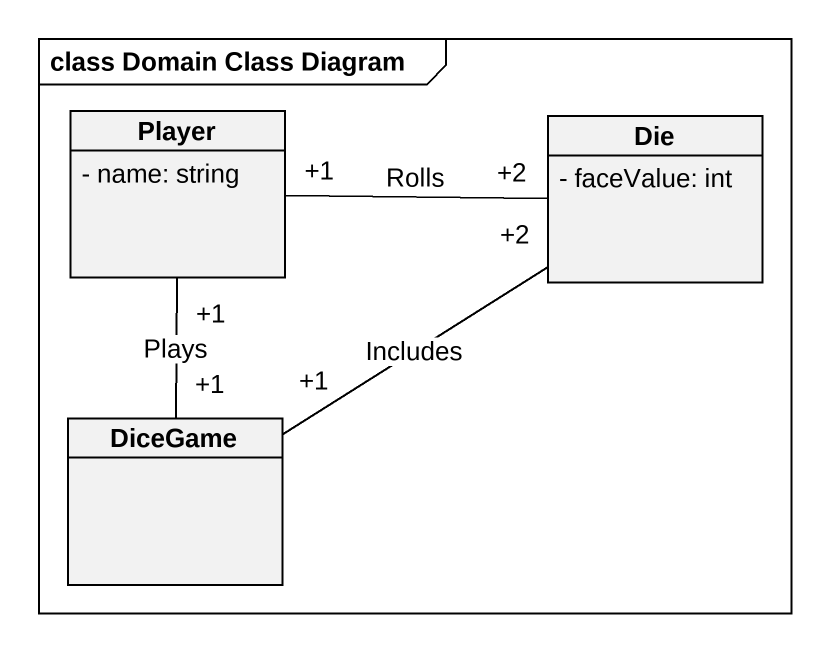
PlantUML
@startuml
mainframe class Domain Class Diagram
hide circle
hide empty members
skinparam classAttributeIconSize 0
class Player {
  - name: string
}
class Die {
  - faceValue: int
}
class DiceGame
Player "+1" -right- "+2" Die : Rolls
Player "+1" -- "+1" DiceGame : Plays
DiceGame "+1" -up- "+2" Die : Includes
@enduml
